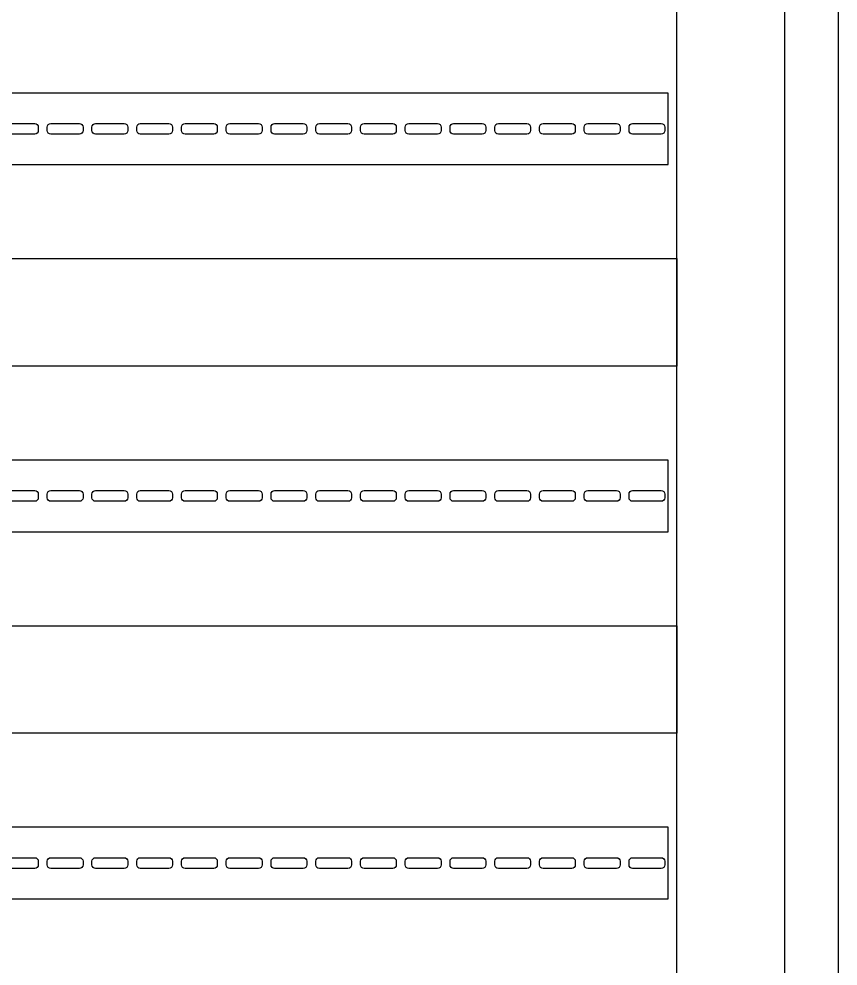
# Model space of a CAD drawing. Header units: millimetres. Extents: x -115 to 1965, y -2092 to 74.
# Drawn here: x 342 to 800, y -1040 to -511 of the extents above; entities that cross this region are included whole.
import ezdxf

# ---------------------------------------------------------------- set-up
doc = ezdxf.new("R2010")
doc.units = ezdxf.units.MM
for name, color, linetype in [('SXL_DUCT', 8, 'Continuous'), ('SXL_FRAME', 7, 'Continuous'), ('SXL_RAIL', 8, 'Continuous')]:
    doc.layers.add(name, color=color, linetype=linetype)

# ---------------------------------------------------------------- blocks, each defined once
blk = doc.blocks.new('*U21')
at = {"ltscale": 2}
blk.add_lwpolyline([(0, 20), (0, -20), (610, -20), (610, 20), (0, 20)], dxfattribs=at)
for points in [[(15.23, 3), (31.23, 3, -0.414214), (33.23, 1), (33.23, -1, -0.414214), (31.23, -3), (15.23, -3, -0.414214), (13.23, -1), (13.23, 1, -0.414214)], [(40.23, 3), (56.23, 3, -0.414214), (58.23, 1), (58.23, -1, -0.414214), (56.23, -3), (40.23, -3, -0.414214), (38.23, -1), (38.23, 1, -0.414214)], [(65.23, 3), (81.23, 3, -0.414214), (83.23, 1), (83.23, -1, -0.414214), (81.23, -3), (65.23, -3, -0.414214), (63.23, -1), (63.23, 1, -0.414214)], [(90.23, 3), (106.23, 3, -0.414214), (108.23, 1), (108.23, -1, -0.414214), (106.23, -3), (90.23, -3, -0.414214), (88.23, -1), (88.23, 1, -0.414214)], [(115.23, 3), (131.23, 3, -0.414214), (133.23, 1), (133.23, -1, -0.414214), (131.23, -3), (115.23, -3, -0.414214), (113.23, -1), (113.23, 1, -0.414214)], [(140.23, 3), (156.23, 3, -0.414214), (158.23, 1), (158.23, -1, -0.414214), (156.23, -3), (140.23, -3, -0.414214), (138.23, -1), (138.23, 1, -0.414214)], [(165.23, 3), (181.23, 3, -0.414214), (183.23, 1), (183.23, -1, -0.414214), (181.23, -3), (165.23, -3, -0.414214), (163.23, -1), (163.23, 1, -0.414214)], [(190.23, 3), (206.23, 3, -0.414214), (208.23, 1), (208.23, -1, -0.414214), (206.23, -3), (190.23, -3, -0.414214), (188.23, -1), (188.23, 1, -0.414214)], [(215.23, 3), (231.23, 3, -0.414214), (233.23, 1), (233.23, -1, -0.414214), (231.23, -3), (215.23, -3, -0.414214), (213.23, -1), (213.23, 1, -0.414214)], [(240.23, 3), (256.23, 3, -0.414214), (258.23, 1), (258.23, -1, -0.414214), (256.23, -3), (240.23, -3, -0.414214), (238.23, -1), (238.23, 1, -0.414214)], [(265.23, 3), (281.23, 3, -0.414214), (283.23, 1), (283.23, -1, -0.414214), (281.23, -3), (265.23, -3, -0.414214), (263.23, -1), (263.23, 1, -0.414214)], [(290.23, 3), (306.23, 3, -0.414214), (308.23, 1), (308.23, -1, -0.414214), (306.23, -3), (290.23, -3, -0.414214), (288.23, -1), (288.23, 1, -0.414214)], [(315.23, 3), (331.23, 3, -0.414214), (333.23, 1), (333.23, -1, -0.414214), (331.23, -3), (315.23, -3, -0.414214), (313.23, -1), (313.23, 1, -0.414214)], [(340.23, 3), (356.23, 3, -0.414214), (358.23, 1), (358.23, -1, -0.414214), (356.23, -3), (340.23, -3, -0.414214), (338.23, -1), (338.23, 1, -0.414214)], [(365.23, 3), (381.23, 3, -0.414214), (383.23, 1), (383.23, -1, -0.414214), (381.23, -3), (365.23, -3, -0.414214), (363.23, -1), (363.23, 1, -0.414214)], [(390.23, 3), (406.23, 3, -0.414214), (408.23, 1), (408.23, -1, -0.414214), (406.23, -3), (390.23, -3, -0.414214), (388.23, -1), (388.23, 1, -0.414214)], [(415.23, 3), (431.23, 3, -0.414214), (433.23, 1), (433.23, -1, -0.414214), (431.23, -3), (415.23, -3, -0.414214), (413.23, -1), (413.23, 1, -0.414214)], [(440.23, 3), (456.23, 3, -0.414214), (458.23, 1), (458.23, -1, -0.414214), (456.23, -3), (440.23, -3, -0.414214), (438.23, -1), (438.23, 1, -0.414214)], [(465.23, 3), (481.23, 3, -0.414214), (483.23, 1), (483.23, -1, -0.414214), (481.23, -3), (465.23, -3, -0.414214), (463.23, -1), (463.23, 1, -0.414214)], [(490.23, 3), (506.23, 3, -0.414214), (508.23, 1), (508.23, -1, -0.414214), (506.23, -3), (490.23, -3, -0.414214), (488.23, -1), (488.23, 1, -0.414214)], [(515.23, 3), (531.23, 3, -0.414214), (533.23, 1), (533.23, -1, -0.414214), (531.23, -3), (515.23, -3, -0.414214), (513.23, -1), (513.23, 1, -0.414214)], [(540.23, 3), (556.23, 3, -0.414214), (558.23, 1), (558.23, -1, -0.414214), (556.23, -3), (540.23, -3, -0.414214), (538.23, -1), (538.23, 1, -0.414214)], [(565.23, 3), (581.23, 3, -0.414214), (583.23, 1), (583.23, -1, -0.414214), (581.23, -3), (565.23, -3, -0.414214), (563.23, -1), (563.23, 1, -0.414214)], [(590.23, 3), (606.23, 3, -0.414214), (608.23, 1), (608.23, -1, -0.414214), (606.23, -3), (590.23, -3, -0.414214), (588.23, -1), (588.23, 1, -0.414214)]]:
    blk.add_lwpolyline(points, format="xyb", close=True, dxfattribs=at)

msp = doc.modelspace()

# ---------------------------------------------------------------- linework, layer by layer
at = {"layer": 'SXL_DUCT'}
for points in [[(710, -30), (770, -30), (770, -1935), (710, -1935)], [(90, -645), (710, -645), (710, -705), (90, -705)], [(90, -850), (710, -850), (710, -910), (90, -910)]]:
    msp.add_lwpolyline(points, close=True, dxfattribs=at)
at = {"layer": 'SXL_FRAME'}
for points in [[(0, 0), (800, 0), (800, -2000), (0, -2000)], [(30, -30), (770, -30), (770, -1970), (30, -1970)]]:
    msp.add_lwpolyline(points, close=True, dxfattribs=at)

# ---------------------------------------------------------------- block references
at = {"layer": 'SXL_RAIL'}
for p in [(95, -572.5), (95, -777.5), (95, -982.5)]:
    msp.add_blockref('*U21', p, dxfattribs=at)

doc.saveas('drawing.dxf')
